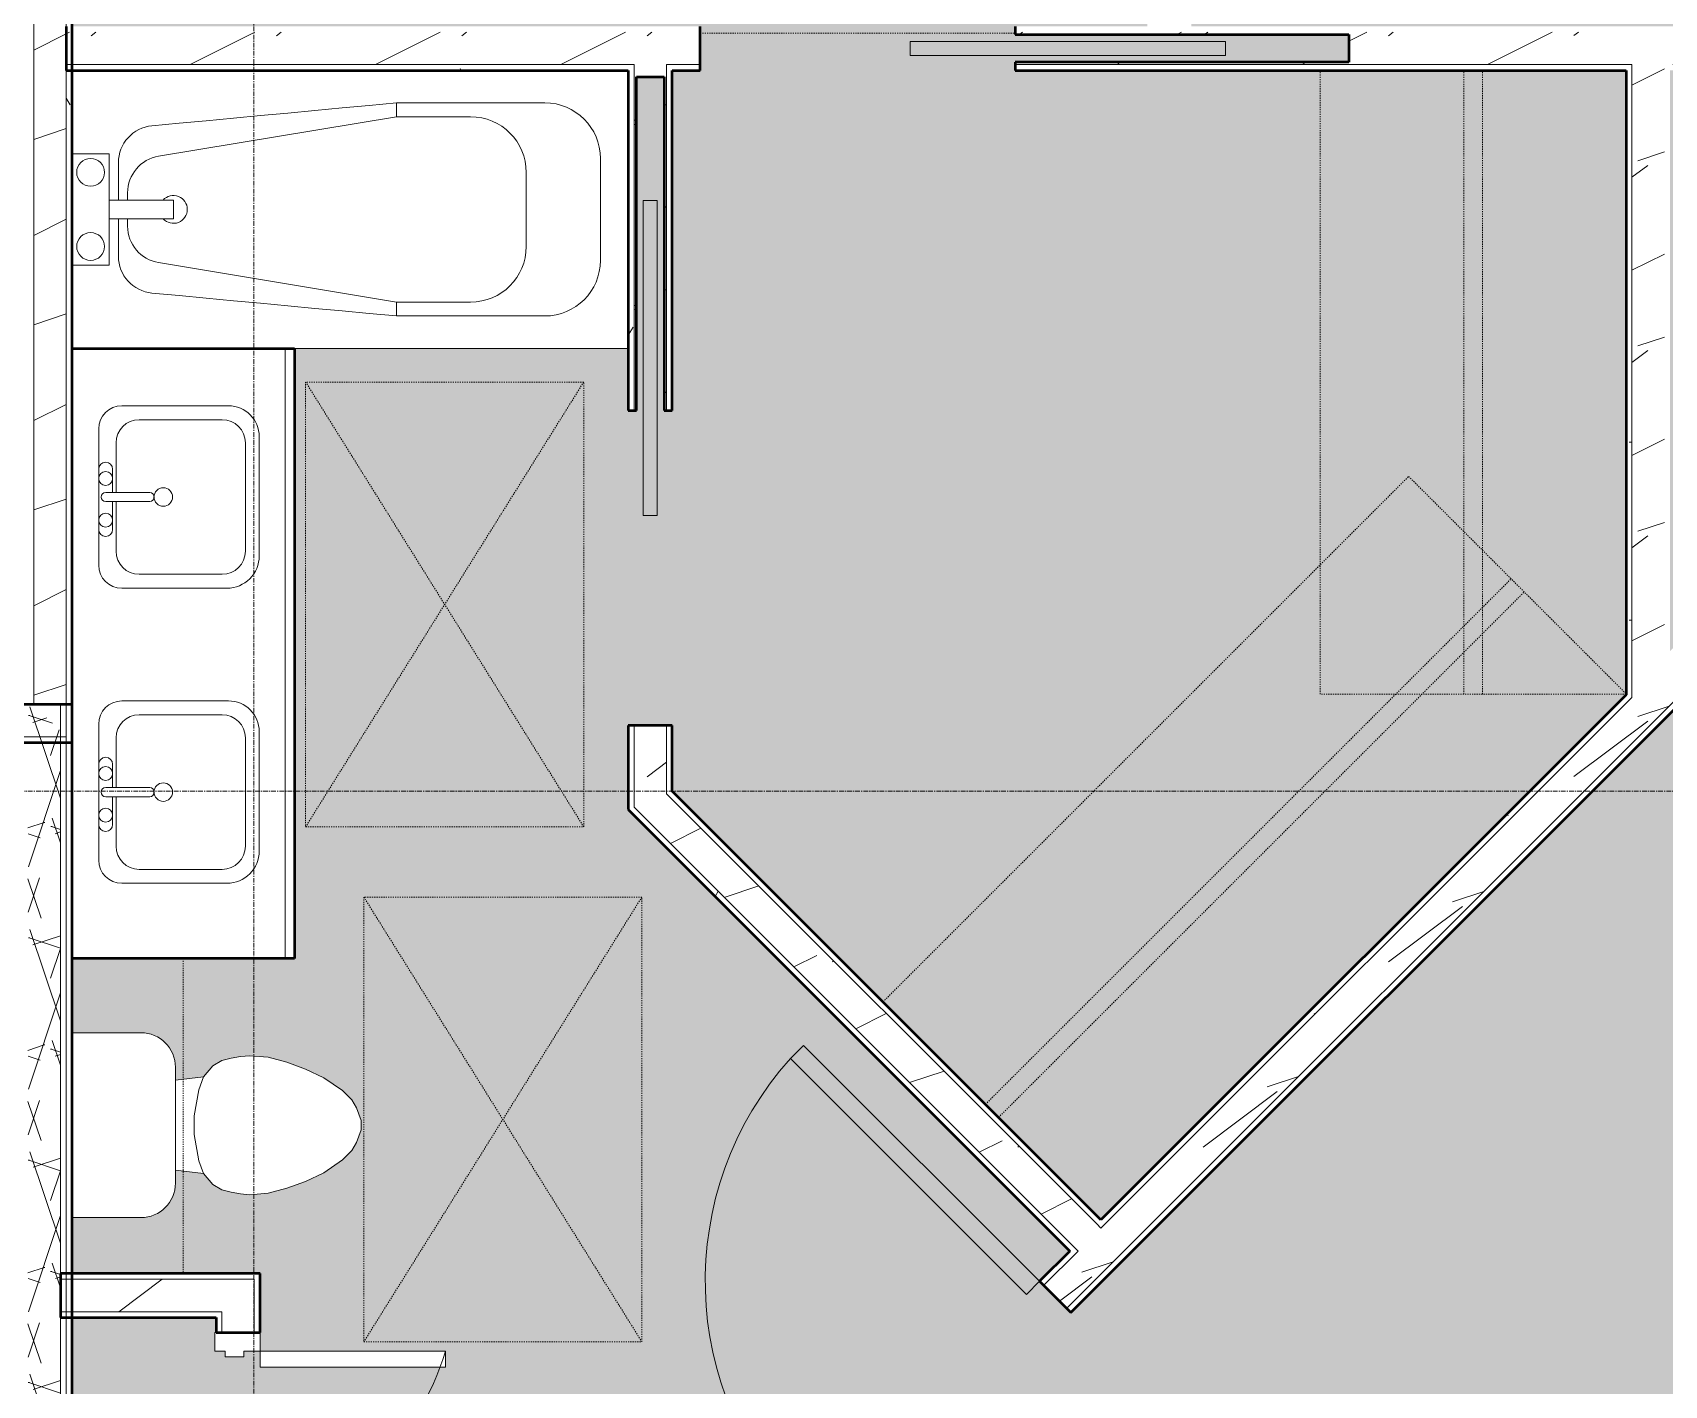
# Model space of a CAD drawing. Header units: inches. Extents: x -4292 to -464, y 9706 to 12474.
# Drawn here: x -2524.2 to -2348.2, y 11783.1 to 11929 of the extents above; entities that cross this region are included whole.
import ezdxf

# ---------------------------------------------------------------- set-up
doc = ezdxf.new("R2010")
doc.units = ezdxf.units.IN
doc.header["$MEASUREMENT"] = 0
doc.linetypes.add('Dash', pattern=[0.25, 0.125, -0.125])
doc.linetypes.add('Grid Line 1_2_', pattern=[0.875, 0.5, -0.125, 0.125, -0.125])
for name, color, linetype, lineweight in [('A-AREA-PATT-4', 254, 'Continuous', 9), ('A-DOOR-1', 7, 'Continuous', 9), ('A-DOOR-2', 90, 'Continuous', 20), ('A-GENM-HDLN-1', 7, 'Dash', 9), ('A-WALL', 113, 'Continuous', 13), ('A-WALL-2', 250, 'Continuous', 50), ('A-WALL-3', 50, 'Continuous', 13), ('A-WALL-4', 113, 'Continuous', 50), ('A-WALL-PATT-1', 7, 'Continuous', 9), ('A-WALL-PATT-2', 8, 'Continuous', 9), ('A-WALL-PATT-5', 111, 'Continuous', 9), ('I-FURN-HDLN-1', 7, 'Dash', 9), ('I-WALL-1', 2, 'Continuous', 50), ('P-SANR-FIXT-1', 7, 'Continuous', 9), ('Q-CASE-1', 250, 'Continuous', 50), ('Q-CASE-2', 7, 'Continuous', 9), ('Q-CASE-HDLN-1', 7, 'Dash', 9), ('S-GRID-1', 1, 'Grid Line 1_2_', 9)]:
    doc.layers.add(name, color=color, linetype=linetype, lineweight=lineweight)
pattern_1 = [(0, (0, 0), (38.4, 9.6), [1.584, -27.216, 1.584, -27.216, -153.6]), (0, (0, 0), (38.4, 9.6), [-57.6, 1.584, -56.016, 1.584, -27.216, -67.2]), (0, (0, 0), (38.4, 9.6), [-144, 1.584, -17.616, 1.584, -46.416]), (120, (14.4, 4.8), (-27.513844, 28.4553755), [1.584, -27.216, 1.584, -27.216, -153.6]), (120, (14.4, 4.8), (-27.513844, 28.4553755), [-57.6, 1.584, -56.016, 1.584, -27.216, -67.2]), (120, (14.4, 4.8), (-27.513844, 28.4553755), [-144, 1.584, -17.616, 1.584, -46.416]), (240, (19.2, 24), (-10.886156, -38.0553755), [1.584, -27.216, 1.584, -27.216, -153.6]), (240, (19.2, 24), (-10.886156, -38.0553755), [-57.6, 1.584, -56.016, 1.584, -27.216, -67.2]), (240, (19.2, 24), (-10.886156, -38.0553755), [-144, 1.584, -17.616, 1.584, -46.416])]
pattern_2 = [(216.87, (7.997, 19.992), (59.9755286, 39.9843071), [9.996, -89.964]), (206.565, (19.992, 13.994), (-19.991807, -19.992219), [22.352, -22.352]), (198.435, (19.992, 3.998), (-39.983821, -19.991955), [12.644, -50.576])]

msp = doc.modelspace()

# ---------------------------------------------------------------- hatches: boundary and pattern name
at = {"layer": 'A-AREA-PATT-4'}
h = msp.add_hatch(color=256, dxfattribs=at)
h.paths.add_polyline_path([(-2499.6659, 11786.7526), (-2479.6659, 11786.7526), (-2479.6659, 11785.0026), (-2499.6659, 11785.0026)], flags=0)
h.paths.add_polyline_path([(-2476.2006, 11724.2889), (-2450.7448, 11749.7447), (-2449.5073, 11748.5073), (-2474.9632, 11723.0514)], flags=0)
h.paths.add_polyline_path([(-2126.6648, 11685.9894), (-2076.7987, 11685.9894), (-2076.7987, 11813.8049), (-2133.0746, 11813.8049), (-2133.0746, 11813.0549), (-2135.5746, 11813.0549), (-2135.5746, 11813.8049), (-2172.8246, 11813.8049), (-2172.8246, 11815.1799), (-2207.8246, 11815.1799), (-2207.8246, 11813.8049), (-2208.0746, 11813.8049), (-2208.0746, 11813.0549), (-2213.0746, 11813.0549), (-2213.0746, 11813.8049), (-2213.3246, 11813.8049), (-2213.3246, 11815.1799), (-2248.3246, 11815.1799), (-2248.3246, 11813.8049), (-2285.5746, 11813.8049), (-2285.5746, 11813.0549), (-2288.0746, 11813.0549), (-2288.0746, 11813.8049), (-2304.4834, 11813.8049), (-2306.3759, 11811.9124), (-2309.7346, 11815.2712), (-2268.0509, 11856.9549), (-2243.5257, 11856.9549), (-2243.5257, 11880.9549), (-2238.7757, 11880.9549), (-2238.7757, 11888.9549), (-2203.0257, 11888.9549), (-2203.0257, 11880.9549), (-2076.7987, 11880.9549), (-2076.7987, 12109.7144), (-2254.1112, 12109.7144), (-2254.1112, 12113.0894), (-2292.1362, 12113.0894), (-2292.1362, 12109.7144), (-2292.3237, 12109.7144), (-2292.3237, 11971.3299), (-2297.0737, 11971.3299), (-2297.0737, 12109.7144), (-2399.1987, 12109.7144), (-2399.1987, 11974.9644), (-2403.9487, 11974.9644), (-2403.9487, 12109.7144), (-2514.0987, 12109.7144), (-2514.0987, 12077.1894), (-2526.1362, 12077.1894), (-2526.1362, 12076.4644), (-2519.9487, 12076.4644), (-2519.9487, 12042.9894), (-2439.9487, 12042.9894), (-2439.9487, 11964.9894), (-2519.9487, 11964.9894), (-2519.9487, 11929.7049), (-2452.1987, 11929.7049), (-2452.1987, 11924.9549), (-2455.1987, 11924.9549), (-2455.1987, 11888.2628), (-2456.0737, 11888.2628), (-2456.0737, 11924.2628), (-2459.0737, 11924.2628), (-2459.0737, 11888.2628), (-2459.9487, 11888.2628), (-2459.9487, 11894.9549), (-2495.9487, 11894.9549), (-2495.9487, 11829.1276), (-2519.9487, 11829.1276), (-2519.9487, 11821.1038), (-2512.5225, 11821.1038), (-2511.5581, 11820.9768), (-2510.6594, 11820.6046), (-2509.8877, 11820.0124), (-2509.2955, 11819.2407), (-2508.9233, 11818.342), (-2508.7963, 11817.3013), (-2508.7963, 11815.9892), (-2505.7725, 11816.337), (-2504.7725, 11817.5287), (-2503.7725, 11818.0955), (-2502.263, 11818.4533), (-2501.2152, 11818.5888), (-2500.7725, 11818.6276), (-2498.7801, 11818.4533), (-2496.7725, 11817.9153), (-2494.209, 11816.9246), (-2492.7725, 11816.2548), (-2490.7725, 11814.8673), (-2489.7725, 11813.8673), (-2489.2725, 11813.0013), (-2488.7725, 11811.6276), (-2488.7725, 11810.6276), (-2489.2725, 11809.2538), (-2489.7725, 11808.3878), (-2490.7725, 11807.3878), (-2492.9488, 11805.9182), (-2494.8685, 11805.0328), (-2496.7725, 11804.3398), (-2498.7881, 11803.8012), (-2500.7725, 11803.6276), (-2502.263, 11803.8019), (-2502.7725, 11803.8917), (-2503.7725, 11804.1597), (-2504.7725, 11804.7264), (-2505.7725, 11805.9182), (-2508.7963, 11806.2659), (-2508.7963, 11804.8776), (-2508.9233, 11803.9132), (-2509.4038, 11802.8733), (-2509.8877, 11802.2427), (-2510.6594, 11801.6506), (-2511.5581, 11801.2783), (-2512.5704, 11801.1514), (-2519.9487, 11801.1514), (-2519.9487, 11795.1276), (-2499.6659, 11795.1276), (-2499.6659, 11786.7526), (-2501.4159, 11786.7526), (-2501.4159, 11786.1276), (-2503.4159, 11786.1276), (-2503.4159, 11786.7526), (-2504.5409, 11786.7526), (-2504.5409, 11788.7526), (-2504.4159, 11788.7526), (-2504.4159, 11790.3776), (-2519.9487, 11790.3776), (-2519.9487, 11740.5894), (-2504.4159, 11740.5944), (-2504.4159, 11744.7526), (-2504.5409, 11744.7526), (-2504.5409, 11746.7526), (-2503.4159, 11746.7526), (-2503.4159, 11747.3776), (-2501.4159, 11747.3776), (-2501.4159, 11746.7526), (-2499.6659, 11746.7526), (-2499.6659, 11740.5894), (-2491.0869, 11740.5894), (-2480.1781, 11729.6805), (-2441.0325, 11768.8261), (-2437.6738, 11765.4673), (-2477.5264, 11725.6147), (-2476.2006, 11724.2889), (-2477.5706, 11722.9188), (-2477.1287, 11722.4769), (-2477.1729, 11722.4327), (-2452.6009, 11697.8607), (-2452.5567, 11697.9049), (-2452.1148, 11697.463), (-2450.7448, 11698.833), (-2449.3305, 11697.4188), (-2448.6234, 11698.1259), (-2437.7296, 11687.2762), (-2429.2664, 11695.7394), (-2429.7967, 11696.2698), (-2428.0289, 11698.0375), (-2427.4986, 11697.5072), (-2427.3218, 11697.684), (-2426.3496, 11696.7117), (-2401.6008, 11721.4604), (-2402.5731, 11722.4327), (-2376.2334, 11748.7724), (-2376.7637, 11749.3028), (-2374.9959, 11751.0705), (-2374.4656, 11750.5402), (-2335.1905, 11789.8153), (-2331.8317, 11786.4566), (-2334.7127, 11783.5756), (-2309.0482, 11757.911), (-2267.4966, 11757.911), (-2267.4966, 11752.536), (-2272.2466, 11752.536), (-2272.2466, 11753.161), (-2311.0157, 11753.161), (-2338.0715, 11780.2168), (-2364.9415, 11753.3468), (-2358.8391, 11747.2443), (-2358.8391, 11709.9894), (-2306.2466, 11709.9894), (-2306.2466, 11685.9894), (-2298.2228, 11685.9894), (-2298.2228, 11693.7156), (-2298.0958, 11694.68), (-2297.7236, 11695.5787), (-2297.1314, 11696.3505), (-2296.3597, 11696.9426), (-2295.461, 11697.3149), (-2294.4966, 11697.4418), (-2293.1082, 11697.4418), (-2293.4559, 11700.4656), (-2294.6477, 11701.4656), (-2295.2144, 11702.4656), (-2295.5722, 11703.9751), (-2295.6594, 11704.4694), (-2295.7466, 11705.4656), (-2295.5722, 11707.458), (-2295.0343, 11709.4656), (-2294.3064, 11711.4656), (-2293.3737, 11713.4656), (-2291.9863, 11715.4656), (-2290.8643, 11716.536), (-2290.1203, 11716.9656), (-2288.7466, 11717.4656), (-2287.7466, 11717.4656), (-2286.3728, 11716.9656), (-2285.5068, 11716.4656), (-2284.5068, 11715.4656), (-2283.1194, 11713.4656), (-2282.1867, 11711.4656), (-2281.4588, 11709.4656), (-2280.9209, 11707.458), (-2280.7466, 11705.4656), (-2280.9209, 11703.9751), (-2281.0107, 11703.4656), (-2281.2787, 11702.4656), (-2281.8454, 11701.4656), (-2283.0372, 11700.4656), (-2283.3849, 11697.4418), (-2281.9966, 11697.4418), (-2281.0321, 11697.3149), (-2280.1334, 11696.9426), (-2279.3617, 11696.3505), (-2278.7695, 11695.5787), (-2278.3973, 11694.68), (-2278.2703, 11693.7156), (-2278.2703, 11685.9894), (-2272.2466, 11685.9894), (-2272.2466, 11716.536), (-2267.4966, 11716.536), (-2267.4966, 11685.9894), (-2202.8601, 11685.9894)], flags=0)
h.paths.add_polyline_path([(-2423.6095, 11685.9894), (-2363.5891, 11685.9894), (-2363.5891, 11745.2768), (-2368.3003, 11749.988), (-2371.1069, 11747.1814), (-2370.5765, 11746.6511), (-2372.3443, 11744.8833), (-2372.8746, 11745.4137), (-2373.0514, 11745.2369), (-2375.4379, 11747.6234), (-2400.1866, 11722.8746), (-2399.2143, 11721.9024), (-2425.3773, 11695.7394), (-2423.9631, 11694.3252), (-2424.1399, 11694.1484), (-2423.6095, 11693.6181), (-2425.3773, 11691.8503), (-2425.9076, 11692.3807), (-2432.2989, 11685.9894), (-2423.9631, 11685.9894)], flags=0)
h.paths.add_polyline_path([(-2126.6648, 11686.2543), (-2202.8601, 11686.2543), (-2202.8601, 11766.2543), (-2124.8601, 11766.2543), (-2124.8601, 11686.2543)], flags=0)
h.paths.add_polyline_path([(-2205.7919, 11686.7543), (-2223.7919, 11686.7543), (-2223.7919, 11704.7543), (-2205.7919, 11704.7543), (-2205.7919, 11699.0751)], flags=0)
h.paths.add_polyline_path([(-2103.8601, 11686.7543), (-2121.8601, 11686.7543), (-2121.8601, 11704.7543), (-2103.8601, 11704.7543), (-2103.8601, 11699.0751)], flags=0)
h.paths.add_polyline_path([(-2479.6659, 11746.7526), (-2499.6659, 11746.7526), (-2499.6659, 11748.5026), (-2479.6659, 11748.5026)], flags=0)
h.paths.add_polyline_path([(-2412.2179, 11790.9232), (-2415.5767, 11794.2819), (-2412.3063, 11797.5523), (-2459.9487, 11845.1947), (-2459.9487, 11854.2628), (-2455.1987, 11854.2628), (-2455.1987, 11847.1623), (-2408.9475, 11800.9111), (-2352.2987, 11857.5599), (-2352.2987, 11924.9549), (-2418.1987, 11924.9549), (-2418.1987, 11925.8299), (-2382.1987, 11925.8299), (-2382.1987, 11928.8299), (-2418.1987, 11928.8299), (-2418.1987, 11929.7049), (-2403.9487, 11929.7049), (-2403.9487, 11938.9644), (-2399.1987, 11938.9644), (-2399.1987, 11929.7049), (-2297.0737, 11929.7049), (-2297.0737, 11935.3299), (-2292.3237, 11935.3299), (-2292.3237, 11910.8174), (-2295.7221, 11907.419), (-2295.1917, 11906.8887), (-2296.9595, 11905.1209), (-2297.4898, 11905.6513), (-2297.6666, 11905.4745), (-2298.6389, 11906.4468), (-2319.145, 11885.9407), (-2318.1727, 11884.9684), (-2340.2698, 11862.8713), (-2339.7395, 11862.341), (-2341.5072, 11860.5732), (-2342.0376, 11861.1035), (-2411.776, 11791.3651)], flags=0)
h.paths.add_polyline_path([(-2285.3246, 11815.1799), (-2250.3246, 11815.1799), (-2250.3246, 11816.5549), (-2213.3246, 11816.5549), (-2213.3246, 11818.5549), (-2213.0746, 11818.5549), (-2213.0746, 11819.3049), (-2208.0746, 11819.3049), (-2208.0746, 11818.5549), (-2207.8246, 11818.5549), (-2207.8246, 11816.5549), (-2170.8246, 11816.5549), (-2170.8246, 11815.1799), (-2135.8246, 11815.1799), (-2135.8246, 11818.5549), (-2135.5746, 11818.5549), (-2135.5746, 11819.3049), (-2133.0746, 11819.3049), (-2133.0746, 11818.5549), (-2108.7237, 11818.5549), (-2108.7237, 11820.5549), (-2103.9737, 11820.5549), (-2103.9737, 11818.5549), (-2076.7987, 11818.5549), (-2076.7987, 11822.5894), (-2101.0487, 11822.5894), (-2101.0487, 11823.6022), (-2101.5487, 11823.6396), (-2101.5487, 11824.3266), (-2101.0487, 11824.3266), (-2101.0487, 11840.5979), (-2101.5487, 11840.6229), (-2101.5487, 11841.0809), (-2101.0487, 11841.0809), (-2101.0487, 11850.5894), (-2076.7987, 11850.5894), (-2076.7987, 11852.2049), (-2103.9737, 11852.2049), (-2103.9737, 11850.5549), (-2108.7237, 11850.5549), (-2108.7237, 11852.2049), (-2266.0834, 11852.2049), (-2299.7334, 11818.5549), (-2288.0746, 11818.5549), (-2288.0746, 11819.3049), (-2285.5746, 11819.3049), (-2285.5746, 11818.5549), (-2285.3246, 11818.5549)], flags=0)
h.paths.add_polyline_path([(-2211.7997, 11856.9549), (-2203.0257, 11856.9549), (-2203.0257, 11858.9549), (-2238.7757, 11858.9549), (-2238.7757, 11856.9549), (-2223.8477, 11856.9549)], flags=0)
h.paths.add_polyline_path([(-2347.5487, 11862.3099), (-2345.3963, 11864.4623), (-2345.9267, 11864.9926), (-2344.1589, 11866.7604), (-2343.6286, 11866.2301), (-2343.4518, 11866.4068), (-2341.0653, 11864.0204), (-2320.5592, 11884.5264), (-2321.5315, 11885.4987), (-2299.6112, 11907.419), (-2301.0254, 11908.8332), (-2300.8486, 11909.01), (-2301.3789, 11909.5404), (-2299.6112, 11911.3081), (-2299.0808, 11910.7778), (-2297.0737, 11912.7849), (-2297.0737, 11924.9549), (-2347.5487, 11924.9549), (-2347.5487, 11862.341)], flags=0)
h.paths.add_polyline_path([(-2326.3157, 11887.3637), (-2344.7005, 11905.7485), (-2327.0228, 11923.4262), (-2308.6381, 11905.0414), (-2321.5315, 11892.148)], flags=0)
h.paths.add_polyline_path([(-2167.942, 11926.0799), (-2168.5325, 11926.0799), (-2168.5325, 11926.3299), (-2171.1557, 11926.3299), (-2171.1768, 11926.5799), (-2172.105, 11926.602), (-2172.191, 11926.6376), (-2172.2486, 11926.7768), (-2172.2486, 11928.9549), (-2250.3342, 11928.9549), (-2250.3342, 11964.9549), (-2232.9442, 11964.9549), (-2232.9442, 11973.7304), (-2216.4442, 11973.7304), (-2216.4442, 11964.9549), (-2204.9442, 11964.9549), (-2204.9442, 11973.7304), (-2188.4442, 11973.7304), (-2188.4442, 11964.9549), (-2173.7217, 11964.9549), (-2173.7217, 11973.7304), (-2157.2217, 11973.7304), (-2157.2217, 11964.9549), (-2145.7217, 11964.9549), (-2145.7217, 11973.7304), (-2129.2217, 11973.7304), (-2129.2217, 11964.9549), (-2112.7987, 11964.9549), (-2112.7987, 11928.9549), (-2148.2486, 11928.9549), (-2148.2486, 11926.7768), (-2148.4455, 11926.5799), (-2149.3416, 11926.5799), (-2149.3416, 11926.3299), (-2153.1062, 11926.3299), (-2153.1062, 11926.0799), (-2155.0076, 11926.0799), (-2155.0076, 11926.3299), (-2164.3986, 11926.3299), (-2164.3986, 11926.0799), (-2164.9892, 11926.0799), (-2164.9892, 11926.3299), (-2165.5798, 11926.3299), (-2165.5798, 11926.0799), (-2166.1703, 11926.0799), (-2166.1703, 11926.3299), (-2166.7609, 11926.3299), (-2166.7609, 11926.0799), (-2167.3514, 11926.0799), (-2167.3514, 11926.3299), (-2167.942, 11926.3299)], flags=0)
h.paths.add_polyline_path([(-2519.3631, 11944.0576), (-2519.4487, 11944.0576), (-2519.4487, 11962.0576), (-2501.4487, 11962.0576), (-2501.4487, 11944.0576), (-2518.4112, 11944.0576)], flags=0)
h.paths.add_polyline_path([(-2190.8224, 12008.3144), (-2207.3605, 12008.3144), (-2207.3605, 12043.3144), (-2201.3605, 12043.3144), (-2201.3605, 12044.3144), (-2129.3605, 12044.3144), (-2129.3605, 12043.3144), (-2123.3605, 12043.3144), (-2123.3605, 12008.3144), (-2186.6623, 12008.3144)], flags=0)
h.paths.add_polyline_path([(-2518.6645, 12045.9894), (-2519.4487, 12045.9894), (-2519.4487, 12063.9894), (-2501.4487, 12063.9894), (-2501.4487, 12045.9894), (-2518.4112, 12045.9894)], flags=0)
h.paths.add_polyline_path([(-2229.3612, 12047.6394), (-2252.3605, 12047.6394), (-2252.3605, 12095.6394), (-2217.3605, 12095.6394), (-2217.3605, 12089.6394), (-2216.3605, 12089.6394), (-2216.3605, 12053.6394), (-2217.3605, 12053.6394), (-2217.3605, 12047.6394), (-2223.8477, 12047.6394)], flags=0)
h.paths.add_polyline_path([(-2113.3605, 12047.6394), (-2113.3605, 12053.6394), (-2114.3605, 12053.6394), (-2114.3605, 12089.6394), (-2113.3605, 12089.6394), (-2113.3605, 12095.6394), (-2078.3605, 12095.6394), (-2078.3605, 12047.6394), (-2085.8605, 12047.6394)], flags=0)
h.paths.add_polyline_path([(-2187.5337, 12092.5576), (-2204.8708, 12092.5894), (-2204.8708, 12108.7144), (-2132.8708, 12108.7144), (-2132.8708, 12092.5894), (-2150.8708, 12092.5894), (-2150.8708, 12096.5894), (-2186.8708, 12096.5894), (-2186.8708, 12092.5894), (-2187.5337, 12092.5894)], flags=0)
at = {"layer": 'A-WALL-PATT-1'}
h = msp.add_hatch(dxfattribs=at)
h.set_pattern_fill('FP_1', color=256, style=0, pattern_type=2)
h.set_pattern_definition(pattern_1)
h.paths.add_polyline_path([(-2459.3237, 11924.9549), (-2459.3237, 11925.5799), (-2519.9487, 11925.5735), (-2519.9487, 11924.9549), (-2459.9487, 11924.9549)], flags=0)
h.paths.add_polyline_path([(-2418.1987, 11924.9549), (-2351.6737, 11924.9549), (-2351.6737, 11925.5799), (-2418.1987, 11925.5799)], flags=0)
h.paths.add_polyline_path([(-2344.7005, 11924.9549), (-2297.0737, 11924.9549), (-2297.0737, 11925.5799), (-2348.1737, 11925.5799), (-2348.1737, 11924.9549), (-2347.1823, 11924.9549)], flags=0)
h.paths.add_polyline_path([(-2455.1987, 11924.9549), (-2452.1987, 11924.9549), (-2452.1987, 11925.5799), (-2455.8237, 11925.5799), (-2455.8237, 11924.9549)], flags=0)
h = msp.add_hatch(dxfattribs=at)
h.set_pattern_fill('FP_1', color=256, style=0, pattern_type=2)
h.set_pattern_definition(pattern_1)
h.paths.add_polyline_path([(-2459.3237, 11845.4536), (-2459.3237, 11854.2628), (-2459.9487, 11854.2628), (-2459.9487, 11846.0786)], flags=0)
h.paths.add_polyline_path([(-2459.3237, 11888.2628), (-2459.3237, 11924.9549), (-2459.9487, 11924.9549), (-2459.9487, 11888.2628)], flags=0)
h = msp.add_hatch(dxfattribs=at)
h.set_pattern_fill('FP_1', color=256, style=0, pattern_type=2)
h.set_pattern_definition(pattern_1)
h.paths.add_polyline_path([(-2352.2987, 11857.5599), (-2351.6737, 11858.1849), (-2351.6737, 11924.9549), (-2352.2987, 11924.9549), (-2352.2987, 11858.1849)], flags=0)
h = msp.add_hatch(dxfattribs=at)
h.set_pattern_fill('FP_1', color=256, style=0, pattern_type=2)
h.set_pattern_definition(pattern_1)
h.paths.add_polyline_path([(-2480.62, 11728.3547), (-2440.5906, 11768.3842), (-2441.0325, 11768.8261), (-2481.062, 11728.7967)], flags=0)
h.paths.add_polyline_path([(-2415.1347, 11793.84), (-2411.4224, 11797.5523), (-2411.8644, 11797.9943), (-2415.5767, 11794.2819)], flags=0)
h.paths.add_polyline_path([(-2408.9475, 11800.0272), (-2351.6737, 11857.301), (-2351.6737, 11858.1849), (-2409.3895, 11800.4691)], flags=0)
h.paths.add_polyline_path([(-2348.1737, 11860.801), (-2343.7169, 11865.2578), (-2344.1589, 11865.6997), (-2348.1737, 11861.6849), (-2348.1737, 11861.0851)], flags=0)
h.paths.add_polyline_path([(-2299.8763, 11909.0984), (-2296.4487, 11912.526), (-2296.4487, 11913.4099), (-2300.3183, 11909.5404)], flags=0)
h = msp.add_hatch(dxfattribs=at)
h.set_pattern_fill('FP_1', color=256, style=0, pattern_type=2)
h.set_pattern_definition(pattern_1)
h.paths.add_polyline_path([(-2412.3063, 11797.5523), (-2411.8644, 11797.9943), (-2459.9487, 11846.0786), (-2459.9487, 11845.1947), (-2412.6599, 11797.9059)], flags=0)
h = msp.add_hatch(dxfattribs=at)
h.set_pattern_fill('FP_1', color=256, style=0, pattern_type=2)
h.set_pattern_definition(pattern_1)
h.paths.add_polyline_path([(-2503.9352, 11740.5894), (-2503.7909, 11740.5944), (-2503.7909, 11744.7526), (-2504.4159, 11744.7526), (-2504.4159, 11740.5894)], flags=0)
h.paths.add_polyline_path([(-2503.7909, 11788.7526), (-2503.7909, 11790.3776), (-2504.4159, 11790.3776), (-2504.4159, 11788.7526)], flags=0)
at = {"layer": 'A-WALL-PATT-2'}
h = msp.add_hatch(dxfattribs=at)
h.set_pattern_fill('FP_2', color=256, style=0, pattern_type=2)
h.set_pattern_definition(pattern_2)
h.paths.add_polyline_path([(-2296.4487, 11925.5799), (-2296.4487, 11929.0799), (-2418.1987, 11929.0799), (-2418.1987, 11928.8299), (-2382.1987, 11928.8299), (-2382.1987, 11925.8299), (-2418.1987, 11925.8299), (-2418.1987, 11925.5799), (-2297.0737, 11925.5799)], flags=0)
h.paths.add_polyline_path([(-2510.6036, 11925.5799), (-2452.1987, 11925.5799), (-2452.1987, 11929.0799), (-2520.5737, 11929.0799), (-2520.5737, 11925.5799), (-2512.5704, 11925.5799)], flags=0)
h = msp.add_hatch(dxfattribs=at)
h.set_pattern_fill('FP_2', color=256, style=0, pattern_type=2)
h.set_pattern_definition(pattern_2)
h.paths.add_polyline_path([(-2455.8237, 11846.9034), (-2455.8237, 11854.2628), (-2459.3237, 11854.2628), (-2459.3237, 11850.4034), (-2456.0826, 11847.1623)], flags=0)
h.paths.add_polyline_path([(-2456.0737, 11888.2628), (-2455.8237, 11888.2628), (-2455.8237, 11925.5799), (-2459.3237, 11925.5799), (-2459.3237, 11888.2628), (-2459.0737, 11888.2628), (-2459.0737, 11924.2628), (-2456.0737, 11924.2628), (-2456.0737, 11894.841)], flags=0)
h = msp.add_hatch(dxfattribs=at)
h.set_pattern_fill('FP_2', color=256, style=0, pattern_type=2)
h.set_pattern_definition(pattern_2)
h.paths.add_polyline_path([(-2351.6737, 11857.301), (-2348.1737, 11860.801), (-2348.1737, 11925.5799), (-2351.6737, 11925.5799), (-2351.6737, 11857.5599)], flags=0)
h = msp.add_hatch(dxfattribs=at)
h.set_pattern_fill('FP_2', color=256, style=0, pattern_type=2)
h.set_pattern_definition(pattern_2)
h.paths.add_polyline_path([(-2478.1451, 11725.8798), (-2438.1157, 11765.9093), (-2440.5906, 11768.3842), (-2480.62, 11728.3547)], flags=0)
h.paths.add_polyline_path([(-2412.6599, 11791.3651), (-2341.2421, 11862.7829), (-2343.7169, 11865.2578), (-2415.1347, 11793.84)], flags=0)
h.paths.add_polyline_path([(-2297.4015, 11906.6235), (-2292.9487, 11911.0763), (-2292.9487, 11916.026), (-2299.8763, 11909.0984), (-2297.4495, 11906.6716)], flags=0)
h = msp.add_hatch(dxfattribs=at)
h.set_pattern_fill('FP_2', color=256, style=0, pattern_type=2)
h.set_pattern_definition(pattern_2)
h.paths.add_polyline_path([(-2411.4224, 11797.5523), (-2408.9475, 11800.0272), (-2459.3237, 11850.4034), (-2459.3237, 11845.4536), (-2411.8644, 11797.9943)], flags=0)
h = msp.add_hatch(dxfattribs=at)
h.set_pattern_fill('FP_2', color=256, style=0, pattern_type=2)
h.set_pattern_definition(pattern_2)
h.paths.add_polyline_path([(-2519.9487, 11791.0026), (-2500.2909, 11791.0026), (-2500.2909, 11794.5026), (-2521.1987, 11794.5026), (-2519.9487, 11794.2513)], flags=0)
at = {"layer": 'A-WALL-PATT-5'}
h = msp.add_hatch(dxfattribs=at)
h.set_pattern_fill('FP_2', color=256, style=0, pattern_type=2)
h.set_pattern_definition(pattern_2)
h.paths.add_polyline_path([(-2520.5737, 11853.0394), (-2520.5737, 12076.4644), (-2524.0737, 12076.4644), (-2524.0737, 11856.5394), (-2522.3072, 11854.7729)], flags=0)
h = msp.add_hatch(dxfattribs=at)
h.set_pattern_fill('FP_1', color=256, style=0, pattern_type=2)
h.set_pattern_definition(pattern_1)
h.paths.add_polyline_path([(-2519.9487, 11852.4144), (-2519.9487, 11925.5799), (-2520.5737, 11925.5799), (-2520.5737, 11853.0394)], flags=0)
h.paths.add_polyline_path([(-2520.361, 11929.0799), (-2519.9487, 11929.0799), (-2519.9487, 12076.4644), (-2520.5737, 12076.4644), (-2520.5737, 11929.0799)], flags=0)
h = msp.add_hatch(dxfattribs=at)
h.set_pattern_fill('FP_41', color=256, style=0, pattern_type=2)
h.set_pattern_definition([(161.57, (0.6, 0.6), (-4.80033747, -0.00041462), [0, -34.152, 3.792, 0]), (18.43, (-0.6, 0.6), (-4.80033747, 0.00041462), [0, -34.152, 3.792, 0]), (108.43, (0.6, 0.6), (2.39913218, -12.00105099), [11.382, -26.562]), (71.57, (-0.6, 0.6), (2.39913218, 12.00105099), [11.382, -26.562])])
h.paths.add_polyline_path([(-2524.6987, 11739.3394), (-2521.1987, 11739.3394), (-2521.1987, 11853.6644), (-2524.1349, 11856.5394), (-2524.6987, 11856.5394), (-2524.6987, 11739.8038)], flags=0)

# ---------------------------------------------------------------- linework, layer by layer
at = {"layer": 'A-DOOR-1'}
for p, q in [((-2504.5409, 11788.7526), (-2499.6659, 11788.7526)), ((-2504.5409, 11786.7526), (-2504.5409, 11788.7526)), ((-2499.6659, 11788.7526), (-2499.6659, 11786.7526)), ((-2503.4159, 11786.7526), (-2504.5409, 11786.7526)), ((-2503.4159, 11786.1276), (-2503.4159, 11786.7526)), ((-2501.4159, 11786.7526), (-2501.4159, 11786.1276)), ((-2499.6659, 11786.7526), (-2501.4159, 11786.7526)), ((-2499.6659, 11785.0026), (-2499.6659, 11786.7526)), ((-2499.6659, 11786.7526), (-2479.6659, 11786.7526)), ((-2479.6659, 11786.7526), (-2479.6659, 11785.0026)), ((-2501.4159, 11786.1276), (-2503.4159, 11786.1276)), ((-2479.6659, 11785.0026), (-2499.6659, 11785.0026))]:
    msp.add_line(p, q, dxfattribs=at)
for centre, radius, start, end in [((-2415.5767, 11794.2819), 36.0666, 138.178852, 225), ((-2508.3519, 11795.4386), 29.9722, 286.846093, 343.153907)]:
    msp.add_arc(centre, radius, start, end, dxfattribs=at)
at = {"layer": 'A-DOOR-2'}
for p, q in [((-2429.5321, 11926.5799), (-2429.5321, 11928.0799)), ((-2429.5321, 11928.0799), (-2395.5321, 11928.0799)), ((-2395.5321, 11928.0799), (-2395.5321, 11926.5799)), ((-2395.5321, 11926.5799), (-2429.5321, 11926.5799)), ((-2458.3237, 11910.9295), (-2456.8237, 11910.9295)), ((-2458.3237, 11876.9295), (-2458.3237, 11910.9295)), ((-2456.8237, 11910.9295), (-2456.8237, 11876.9295)), ((-2456.8237, 11876.9295), (-2458.3237, 11876.9295)), ((-2441.0404, 11819.7456), (-2442.4546, 11818.3314)), ((-2416.9909, 11792.8677), (-2442.4546, 11818.3314)), ((-2415.5767, 11794.2819), (-2441.0404, 11819.7456)), ((-2415.5767, 11794.2819), (-2416.9909, 11792.8677)), ((-2499.6659, 11786.7526), (-2479.6659, 11786.7526)), ((-2499.6659, 11785.0026), (-2499.6659, 11786.7526)), ((-2479.6659, 11786.7526), (-2479.6659, 11785.0026)), ((-2479.6659, 11785.0026), (-2499.6659, 11785.0026))]:
    msp.add_line(p, q, dxfattribs=at)
at = {"layer": 'A-GENM-HDLN-1'}
for p, q in [((-2494.7487, 11891.3299), (-2464.7487, 11843.3299)), ((-2464.7487, 11891.3299), (-2494.7487, 11843.3299)), ((-2494.7487, 11891.3299), (-2494.7487, 11843.3299)), ((-2464.7487, 11891.3299), (-2494.7487, 11891.3299)), ((-2464.7487, 11843.3299), (-2464.7487, 11891.3299)), ((-2494.7487, 11843.3299), (-2464.7487, 11843.3299)), ((-2488.4725, 11835.7507), (-2458.4725, 11787.7507)), ((-2458.4725, 11835.7507), (-2488.4725, 11787.7507)), ((-2488.4725, 11835.7507), (-2488.4725, 11787.7507)), ((-2458.4725, 11835.7507), (-2488.4725, 11835.7507)), ((-2458.4725, 11787.7507), (-2458.4725, 11835.7507)), ((-2488.4725, 11787.7507), (-2458.4725, 11787.7507))]:
    msp.add_line(p, q, dxfattribs=at)
at = {"layer": 'A-WALL'}
for p, q in [((-2524.0737, 11856.5394), (-2524.0737, 12076.4644)), ((-2520.5737, 12076.4644), (-2520.5737, 11739.9644)), ((-2521.1987, 11856.5394), (-2521.1987, 11739.3394)), ((-2587.2612, 11853.0394), (-2520.5737, 11853.0394))]:
    msp.add_line(p, q, dxfattribs=at)
at = {"layer": 'A-WALL-2'}
for p, q in [((-2520.5737, 11929.7049), (-2520.5737, 11924.9549)), ((-2452.1987, 11924.9549), (-2452.1987, 11929.7049)), ((-2418.1987, 11929.7049), (-2418.1987, 11928.8299)), ((-2418.1987, 11928.8299), (-2382.1987, 11928.8299)), ((-2382.1987, 11928.8299), (-2382.1987, 11925.8299)), ((-2382.1987, 11925.8299), (-2418.1987, 11925.8299)), ((-2418.1987, 11925.8299), (-2418.1987, 11924.9549)), ((-2520.5737, 11924.9549), (-2459.9487, 11924.9549)), ((-2459.9487, 11924.9549), (-2459.9487, 11888.2628)), ((-2459.0737, 11888.2628), (-2459.0737, 11924.2628)), ((-2459.0737, 11924.2628), (-2456.0737, 11924.2628)), ((-2456.0737, 11924.2628), (-2456.0737, 11888.2628)), ((-2455.1987, 11924.9549), (-2452.1987, 11924.9549)), ((-2455.1987, 11888.2628), (-2455.1987, 11924.9549)), ((-2418.1987, 11924.9549), (-2352.2987, 11924.9549)), ((-2352.2987, 11924.9549), (-2352.2987, 11857.5599)), ((-2459.9487, 11888.2628), (-2459.0737, 11888.2628)), ((-2456.0737, 11888.2628), (-2455.1987, 11888.2628)), ((-2412.2179, 11790.9232), (-2342.0376, 11861.1035)), ((-2352.2987, 11857.5599), (-2408.9475, 11800.9111)), ((-2455.1987, 11854.2628), (-2459.9487, 11854.2628)), ((-2459.9487, 11854.2628), (-2459.9487, 11851.9123)), ((-2455.1987, 11847.1623), (-2455.1987, 11854.2628)), ((-2459.9487, 11851.9123), (-2459.9487, 11846.0786)), ((-2408.9475, 11800.9111), (-2455.1987, 11847.1623)), ((-2459.9487, 11846.0786), (-2459.9487, 11845.1947)), ((-2459.9487, 11845.1947), (-2412.3063, 11797.5523)), ((-2412.3063, 11797.5523), (-2415.5767, 11794.2819)), ((-2499.6659, 11795.1276), (-2521.1987, 11795.1276)), ((-2521.1987, 11795.1276), (-2521.1987, 11790.3776)), ((-2499.6659, 11794.5026), (-2499.6659, 11795.1276)), ((-2499.6659, 11790.3776), (-2499.6659, 11794.5026)), ((-2415.5767, 11794.2819), (-2412.2179, 11790.9232)), ((-2521.1987, 11790.3776), (-2504.4159, 11790.3776)), ((-2504.4159, 11790.3776), (-2504.4159, 11788.7526)), ((-2499.6659, 11788.7526), (-2499.6659, 11790.3776)), ((-2504.4159, 11788.7526), (-2499.6659, 11788.7526))]:
    msp.add_line(p, q, dxfattribs=at)
at = {"layer": 'A-WALL-3'}
for p, q in [((-2459.3237, 11925.5799), (-2520.5737, 11925.5799)), ((-2459.3237, 11925.5799), (-2459.3237, 11924.9549)), ((-2459.3237, 11924.9549), (-2459.3237, 11888.2628)), ((-2452.1987, 11925.5799), (-2455.8237, 11925.5799)), ((-2455.8237, 11925.5799), (-2455.8237, 11924.9549)), ((-2455.8237, 11924.9549), (-2455.8237, 11888.2628)), ((-2351.6737, 11925.5799), (-2418.1987, 11925.5799)), ((-2351.6737, 11925.5799), (-2351.6737, 11924.9549)), ((-2351.6737, 11858.1849), (-2351.6737, 11924.9549)), ((-2341.2421, 11862.7829), (-2412.6599, 11791.3651)), ((-2351.6737, 11857.301), (-2408.9475, 11800.0272)), ((-2351.6737, 11858.1849), (-2351.6737, 11857.301)), ((-2459.3237, 11854.2628), (-2459.3237, 11851.2873)), ((-2455.8237, 11854.2628), (-2455.8237, 11847.7873)), ((-2459.3237, 11850.4034), (-2459.3237, 11851.2873)), ((-2459.3237, 11845.4536), (-2459.3237, 11850.4034)), ((-2455.8237, 11846.9034), (-2455.8237, 11847.7873)), ((-2455.8237, 11846.9034), (-2409.3895, 11800.4691)), ((-2459.3237, 11845.4536), (-2411.8644, 11797.9943)), ((-2409.3895, 11800.4691), (-2408.9475, 11800.0272)), ((-2411.4224, 11797.5523), (-2415.1347, 11793.84)), ((-2411.8644, 11797.9943), (-2411.4224, 11797.5523)), ((-2500.2909, 11794.5026), (-2521.1987, 11794.5026)), ((-2500.2909, 11794.5026), (-2500.2909, 11791.0026)), ((-2503.7909, 11791.0026), (-2521.1987, 11791.0026)), ((-2503.7909, 11791.0026), (-2503.7909, 11790.3776)), ((-2503.7909, 11788.7526), (-2503.7909, 11790.3776)), ((-2500.2909, 11791.0026), (-2500.2909, 11790.3776)), ((-2500.2909, 11788.7526), (-2500.2909, 11790.3776))]:
    msp.add_line(p, q, dxfattribs=at)
at = {"layer": 'A-WALL-4'}
for p, q in [((-2519.9487, 11856.5394), (-2519.9487, 12076.4644)), ((-2587.2612, 11852.4144), (-2519.9487, 11852.4144))]:
    msp.add_line(p, q, dxfattribs=at)
at = {"layer": 'I-FURN-HDLN-1'}
msp.add_line((-2452.1987, 11928.9894), (-2418.1987, 11928.9894), dxfattribs=at)
at = {"layer": 'I-WALL-1'}
for p, q in [((-2519.9487, 11856.5394), (-2525.9487, 11856.5394)), ((-2519.9487, 11740.5894), (-2519.9487, 11856.5394))]:
    msp.add_line(p, q, dxfattribs=at)
at = {"layer": 'P-SANR-FIXT-1'}
for p, q in [((-2484.9487, 11921.4549), (-2468.9487, 11921.4549)), ((-2484.9487, 11919.9549), (-2484.9487, 11921.4549)), ((-2484.9487, 11919.9549), (-2510.6036, 11915.6975)), ((-2476.9487, 11919.9549), (-2484.9487, 11919.9549)), ((-2515.9487, 11915.9549), (-2519.9487, 11915.9549)), ((-2515.9487, 11910.9549), (-2515.9487, 11915.9549)), ((-2462.9487, 11915.4549), (-2462.9487, 11904.4549)), ((-2514.9487, 11910.9549), (-2514.9487, 11914.9999)), ((-2470.9487, 11905.9549), (-2470.9487, 11913.9549)), ((-2513.9487, 11911.7515), (-2513.9487, 11910.9549)), ((-2515.9487, 11908.9549), (-2515.9487, 11910.9549)), ((-2515.9487, 11910.9549), (-2509.0112, 11910.9549)), ((-2509.0112, 11908.9549), (-2509.0112, 11910.9549)), ((-2515.9487, 11903.9549), (-2515.9487, 11908.9549)), ((-2509.0112, 11908.9549), (-2515.9487, 11908.9549)), ((-2514.9487, 11904.9099), (-2514.9487, 11908.9549)), ((-2513.9487, 11908.9549), (-2513.9487, 11908.1583)), ((-2519.9487, 11903.9549), (-2515.9487, 11903.9549)), ((-2510.6036, 11904.2123), (-2484.9487, 11899.9549)), ((-2484.9487, 11899.9549), (-2484.9487, 11898.4549)), ((-2484.9487, 11899.9549), (-2476.9487, 11899.9549)), ((-2468.9487, 11898.4549), (-2484.9487, 11898.4549)), ((-2495.9487, 11894.9549), (-2459.9487, 11894.9549)), ((-2503.0718, 11888.7625), (-2514.5737, 11888.7625)), ((-2503.0718, 11888.7625), (-2514.5737, 11888.7625)), ((-2503.7509, 11887.2625), (-2512.6987, 11887.2625)), ((-2517.0737, 11886.2625), (-2517.0737, 11871.5775)), ((-2517.0737, 11886.2625), (-2517.0737, 11871.5775)), ((-2499.7509, 11872.5775), (-2499.7509, 11885.4417)), ((-2499.7509, 11872.5775), (-2499.7509, 11885.4417)), ((-2515.1987, 11884.7625), (-2515.1987, 11879.42)), ((-2501.2509, 11873.0775), (-2501.2509, 11884.7625)), ((-2517.0737, 11881.92), (-2517.0737, 11875.42)), ((-2515.5737, 11879.42), (-2515.5737, 11881.92)), ((-2516.3099, 11879.42), (-2511.5716, 11879.42)), ((-2516.3099, 11878.42), (-2511.5716, 11878.42)), ((-2515.5737, 11875.42), (-2515.5737, 11878.42)), ((-2515.1987, 11878.42), (-2515.1987, 11873.0775)), ((-2512.6987, 11870.5775), (-2503.7509, 11870.5775)), ((-2514.5737, 11869.0775), (-2503.2509, 11869.0775)), ((-2514.5737, 11869.0775), (-2503.2509, 11869.0775)), ((-2503.0718, 11856.92), (-2514.5737, 11856.92)), ((-2503.0718, 11856.92), (-2514.5737, 11856.92)), ((-2503.7509, 11855.42), (-2512.6987, 11855.42)), ((-2517.0737, 11854.42), (-2517.0737, 11839.735)), ((-2517.0737, 11854.42), (-2517.0737, 11839.735)), ((-2499.7509, 11840.735), (-2499.7509, 11853.5991)), ((-2499.7509, 11840.735), (-2499.7509, 11853.5991)), ((-2515.1987, 11852.92), (-2515.1987, 11847.5775)), ((-2501.2509, 11841.235), (-2501.2509, 11852.92)), ((-2517.0737, 11850.0775), (-2517.0737, 11843.5775)), ((-2515.5737, 11847.5775), (-2515.5737, 11850.0775)), ((-2516.3099, 11847.5775), (-2511.5716, 11847.5775)), ((-2516.3099, 11846.5775), (-2511.5716, 11846.5775)), ((-2515.5737, 11843.5775), (-2515.5737, 11846.5775)), ((-2515.1987, 11846.5775), (-2515.1987, 11841.235)), ((-2512.6987, 11838.735), (-2503.7509, 11838.735)), ((-2514.5737, 11837.235), (-2503.2509, 11837.235)), ((-2514.5737, 11837.235), (-2503.2509, 11837.235)), ((-2519.9487, 11821.1038), (-2512.5225, 11821.1038)), ((-2502.7725, 11818.3634), (-2503.7725, 11818.0955)), ((-2501.7687, 11818.5404), (-2502.7725, 11818.3634)), ((-2500.7725, 11818.6276), (-2501.7687, 11818.5404)), ((-2498.7801, 11818.4533), (-2500.7725, 11818.6276)), ((-2496.7725, 11817.9153), (-2498.7801, 11818.4533)), ((-2508.7963, 11817.3776), (-2508.7963, 11804.8776)), ((-2504.7725, 11817.5287), (-2505.7725, 11816.337)), ((-2503.7725, 11818.0955), (-2504.7725, 11817.5287)), ((-2494.7725, 11817.1874), (-2496.7725, 11817.9153)), ((-2492.7725, 11816.2548), (-2494.7725, 11817.1874)), ((-2508.7963, 11815.9892), (-2505.7725, 11816.337)), ((-2506.2725, 11814.9632), (-2506.7725, 11812.1276)), ((-2505.7725, 11816.337), (-2506.2725, 11814.9632)), ((-2490.7725, 11814.8673), (-2492.7725, 11816.2548)), ((-2489.7725, 11813.8673), (-2490.7725, 11814.8673)), ((-2489.2725, 11813.0013), (-2489.7725, 11813.8673)), ((-2506.7725, 11812.1276), (-2506.7725, 11810.1276)), ((-2488.7725, 11811.6276), (-2489.2725, 11813.0013)), ((-2488.7725, 11810.6276), (-2488.7725, 11811.6276)), ((-2506.7725, 11810.1276), (-2506.2725, 11807.2919)), ((-2489.2725, 11809.2538), (-2488.7725, 11810.6276)), ((-2490.7725, 11807.3878), (-2489.7725, 11808.3878)), ((-2489.7725, 11808.3878), (-2489.2725, 11809.2538)), ((-2508.7963, 11806.2659), (-2505.7725, 11805.9182)), ((-2506.2725, 11807.2919), (-2505.7725, 11805.9182)), ((-2494.7725, 11805.0678), (-2492.7725, 11806.0004)), ((-2492.7725, 11806.0004), (-2490.7725, 11807.3878)), ((-2505.7725, 11805.9182), (-2504.7725, 11804.7264)), ((-2504.7725, 11804.7264), (-2503.7725, 11804.1597)), ((-2498.7801, 11803.8019), (-2496.7725, 11804.3398)), ((-2496.7725, 11804.3398), (-2494.7725, 11805.0678)), ((-2503.7725, 11804.1597), (-2502.7725, 11803.8917)), ((-2502.7725, 11803.8917), (-2501.7687, 11803.7147)), ((-2501.7687, 11803.7147), (-2500.7725, 11803.6276)), ((-2500.7725, 11803.6276), (-2498.7801, 11803.8019)), ((-2512.5225, 11801.1514), (-2519.9487, 11801.1514))]:
    msp.add_line(p, q, dxfattribs=at)
at = {"layer": 'P-SANR-FIXT-1', "flags": 128}
for points in [[(-2511.3221, 11918.9824), (-2508.3917, 11919.2571), (-2505.4614, 11919.5319), (-2502.531, 11919.8066), (-2499.6006, 11920.0813), (-2496.6702, 11920.356), (-2493.7399, 11920.6307), (-2490.8095, 11920.9055), (-2487.8791, 11921.1802), (-2484.9487, 11921.4549)], [(-2484.9487, 11898.4549), (-2487.8791, 11898.7296), (-2490.8095, 11899.0044), (-2493.7399, 11899.2791), (-2496.6702, 11899.5538), (-2499.6006, 11899.8285), (-2502.531, 11900.1032), (-2505.4614, 11900.378), (-2508.3917, 11900.6527), (-2511.3221, 11900.9274)]]:
    msp.add_lwpolyline(points, dxfattribs=at)
at = {"layer": 'P-SANR-FIXT-1'}
for centre, radius, start, end in [((-2468.9487, 11915.4549), 6, 0, 90), ((-2510.9487, 11914.9999), 4, 95.355825, 180), ((-2476.9487, 11913.9549), 6, 0, 90), ((-2517.9487, 11913.9549), 1.5, 0, 180), ((-2509.9487, 11911.7515), 4, 99.422269, 180), ((-2517.9487, 11913.9549), 1.5, 180, 0), ((-2509.0112, 11909.9549), 1.5, 0, 137.928932), ((-2509.0112, 11909.9549), 1.5, 222.071068, 0), ((-2509.9487, 11908.1583), 4, 180, 260.577731), ((-2517.9487, 11905.9549), 1.5, 0, 180), ((-2517.9487, 11905.9549), 1.5, 180, 0), ((-2510.9487, 11904.9099), 4, 180, 264.644175), ((-2476.9487, 11905.9549), 6, 270, 0), ((-2468.9487, 11904.4549), 6, 270, 0), ((-2514.5737, 11886.2625), 2.5, 90, 180), ((-2514.5737, 11886.2625), 2.5, 90, 180), ((-2503.0718, 11885.4417), 3.3209, 360, 90), ((-2503.0718, 11885.4417), 3.3209, 360, 90), ((-2512.6987, 11884.7625), 2.5, 90, 180), ((-2503.7509, 11884.7625), 2.5, 0, 90), ((-2516.3237, 11881.92), 0.75, 0, 180), ((-2516.3237, 11880.92), 0.75, 90, 270), ((-2516.3237, 11880.92), 0.75, 270, 90), ((-2516.3099, 11878.92), 0.5, 90, 270), ((-2511.5716, 11878.92), 0.5, 270, 90), ((-2510.1064, 11878.92), 1, 90, 270), ((-2510.1064, 11878.92), 1, 270, 90), ((-2516.3237, 11876.42), 0.75, 90, 270), ((-2516.3237, 11876.42), 0.75, 270, 90), ((-2516.3237, 11875.42), 0.75, 180, 0), ((-2512.6987, 11873.0775), 2.5, 180, 270), ((-2503.7509, 11873.0775), 2.5, 270, 360), ((-2514.5737, 11871.5775), 2.5, 180, 270), ((-2514.5737, 11871.5775), 2.5, 180, 270), ((-2503.2509, 11872.5775), 3.5, 270, 0), ((-2503.2509, 11872.5775), 3.5, 270, 0), ((-2514.5737, 11854.42), 2.5, 90, 180), ((-2514.5737, 11854.42), 2.5, 90, 180), ((-2512.6987, 11852.92), 2.5, 90, 180), ((-2503.7509, 11852.92), 2.5, 0, 90), ((-2503.0718, 11853.5991), 3.3209, 360, 90), ((-2503.0718, 11853.5991), 3.3209, 360, 90), ((-2516.3237, 11850.0775), 0.75, 0, 180), ((-2516.3237, 11849.0775), 0.75, 90, 270), ((-2516.3237, 11849.0775), 0.75, 270, 90), ((-2516.3099, 11847.0775), 0.5, 90, 270), ((-2511.5716, 11847.0775), 0.5, 270, 90), ((-2510.1064, 11847.0775), 1, 90, 270), ((-2510.1064, 11847.0775), 1, 270, 90), ((-2516.3237, 11844.5775), 0.75, 90, 270), ((-2516.3237, 11844.5775), 0.75, 270, 90), ((-2516.3237, 11843.5775), 0.75, 180, 0), ((-2512.6987, 11841.235), 2.5, 180, 270), ((-2503.7509, 11841.235), 2.5, 270, 360), ((-2514.5737, 11839.735), 2.5, 180, 270), ((-2514.5737, 11839.735), 2.5, 180, 270), ((-2503.2509, 11840.735), 3.5, 270, 0), ((-2503.2509, 11840.735), 3.5, 270, 0), ((-2512.5225, 11817.3776), 3.7262, 0, 90), ((-2512.5225, 11804.8776), 3.7262, 270, 0)]:
    msp.add_arc(centre, radius, start, end, dxfattribs=at)
at = {"layer": 'Q-CASE-1'}
for p, q in [((-2519.9487, 11894.9549), (-2495.9487, 11894.9549)), ((-2495.9487, 11894.9549), (-2495.9487, 11829.1276)), ((-2495.9487, 11829.1276), (-2519.9487, 11829.1276))]:
    msp.add_line(p, q, dxfattribs=at)
at = {"layer": 'Q-CASE-2'}
for p, q in [((-2519.9487, 11894.9549), (-2496.9487, 11894.9549)), ((-2496.9487, 11894.9549), (-2495.9487, 11894.9549)), ((-2496.9487, 11829.1276), (-2496.9487, 11894.9549)), ((-2496.9487, 11894.9549), (-2496.9487, 11829.1276)), ((-2495.9487, 11894.9549), (-2495.9487, 11829.1276)), ((-2496.9487, 11829.1276), (-2519.9487, 11829.1276)), ((-2495.9487, 11829.1276), (-2496.9487, 11829.1276))]:
    msp.add_line(p, q, dxfattribs=at)
at = {"layer": 'Q-CASE-HDLN-1'}
for p, q in [((-2385.2987, 11924.9549), (-2352.2987, 11924.9549)), ((-2385.2987, 11857.6497), (-2385.2987, 11924.9549)), ((-2369.7987, 11857.6497), (-2369.7987, 11924.9549)), ((-2367.7987, 11857.6497), (-2367.7987, 11924.9549)), ((-2352.2987, 11924.9549), (-2352.2987, 11857.6497)), ((-2432.4696, 11824.4331), (-2375.7595, 11881.1431)), ((-2375.7595, 11881.1431), (-2352.2375, 11857.6211)), ((-2421.4157, 11813.3792), (-2364.7056, 11870.0892)), ((-2420.0015, 11811.965), (-2363.2914, 11868.675)), ((-2352.2375, 11857.6211), (-2408.9475, 11800.9111)), ((-2352.2987, 11857.6497), (-2385.2987, 11857.6497)), ((-2519.9487, 11795.1276), (-2519.9487, 11829.1276)), ((-2519.9487, 11829.1276), (-2507.9487, 11829.1276)), ((-2507.9487, 11829.1276), (-2507.9487, 11795.1276)), ((-2408.9475, 11800.9111), (-2432.4696, 11824.4331)), ((-2507.9487, 11795.1276), (-2519.9487, 11795.1276))]:
    msp.add_line(p, q, dxfattribs=at)
at = {"layer": 'S-GRID-1'}
for p, q in [((-2500.3237, 9836.1797), (-2500.3237, 12413.7371)), ((-464.451, 11847.1894), (-4232.1914, 11847.1894))]:
    msp.add_line(p, q, dxfattribs=at)

doc.saveas('drawing.dxf')
